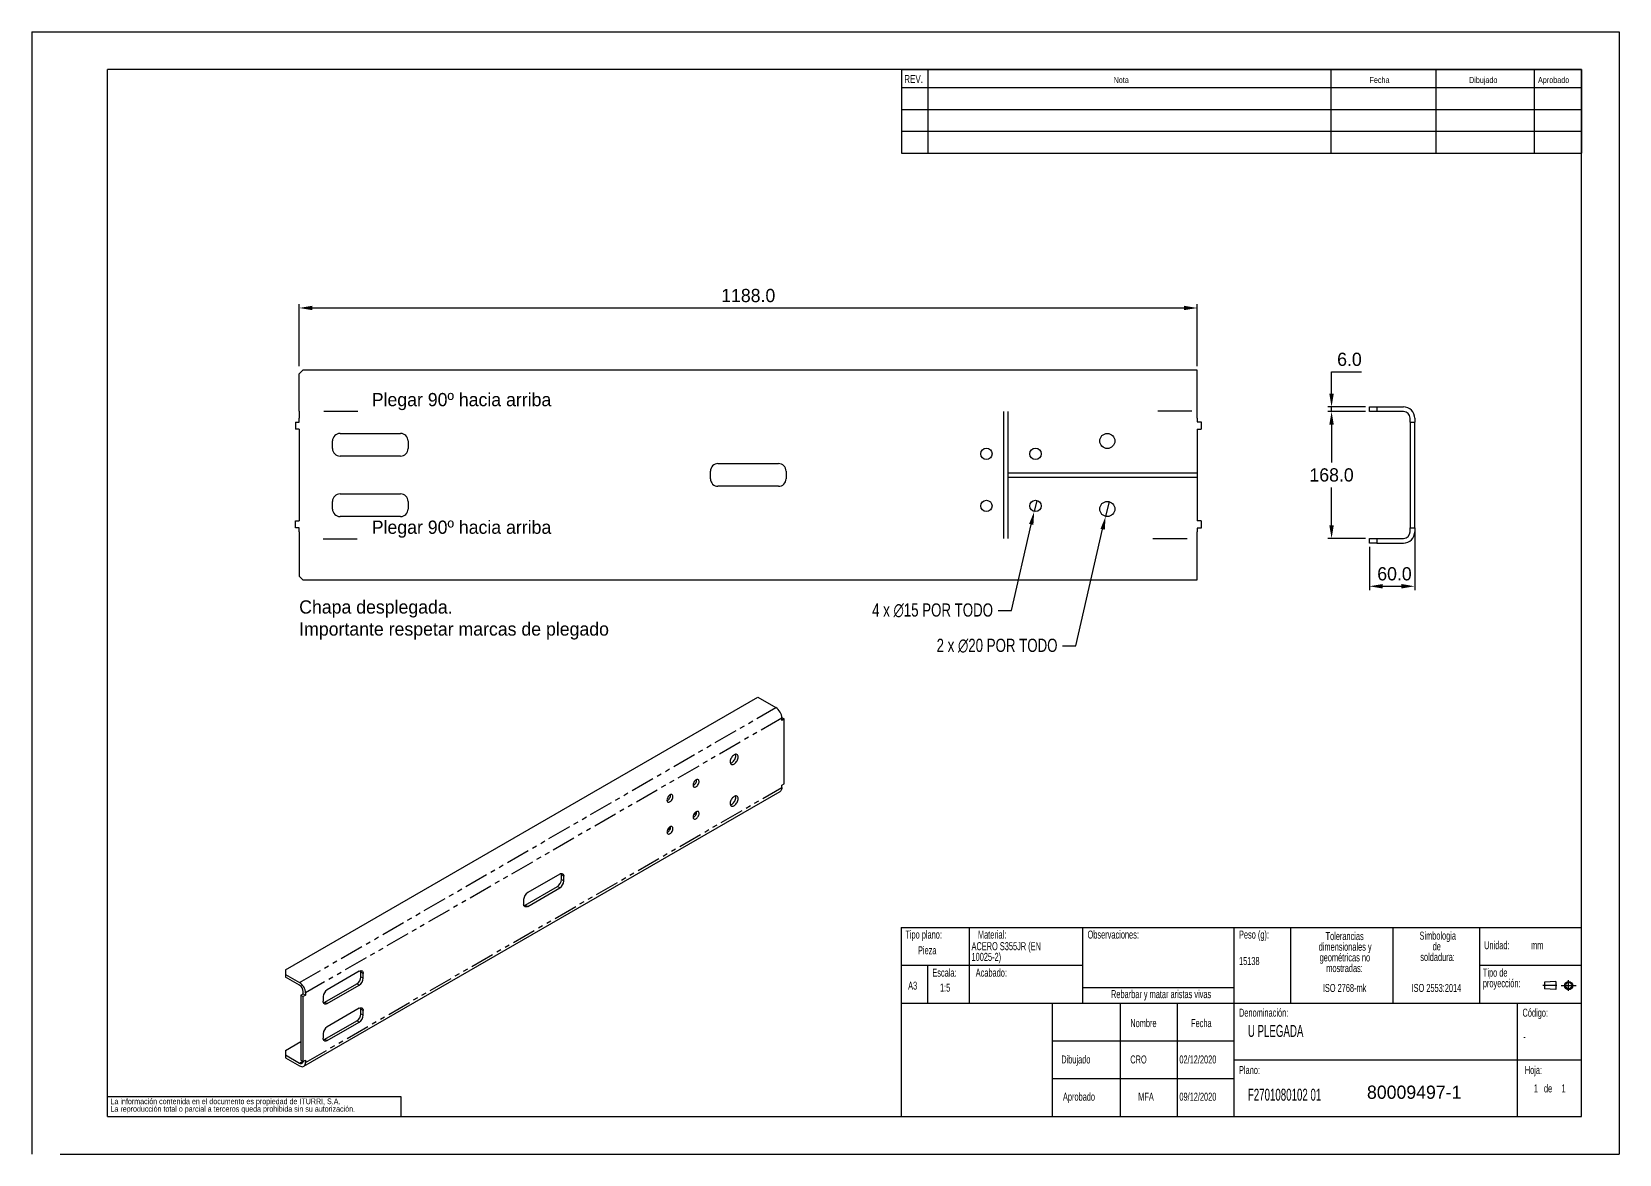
# Model space of a CAD drawing. Extents: x -521 to 4146, y -1144 to 297.
# Drawn here: x -521.4 to -101.4, y 0 to 297 of the extents above; entities that cross this region are included whole.
import ezdxf

# ---------------------------------------------------------------- set-up
doc = ezdxf.new("R2010")
doc.units = 0
doc.header["$PDSIZE"] = -1
for name, pattern in [('SLD-CENTRADA-DOBLE', [12.7, 6.35, -1.27, 1.27, -1.27, 1.27, -1.27]), ('SLD-CENTRADA-TRAZOS-LARGOS', [19.05, 15.24, -1.27, 1.27, -1.27]), ('SLD-CONTINUA', [0])]:
    doc.linetypes.add(name, pattern=pattern)
doc.layers.get('0').update_dxf_attribs({"linetype": 'CONTINUOUS'})
doc.layers.get('Defpoints').update_dxf_attribs({"linetype": 'CONTINUOUS'})
for name, color, linetype in [('FORMATO', 7, 'SLD-CONTINUA'), ('MARCADO', 5, 'CONTINUOUS'), ('SLD-0', 179, 'SLD-CONTINUA')]:
    doc.layers.add(name, color=color, linetype=linetype)
doc.styles.add('SLDTEXTSTYLE0', font='TXT', dxfattribs={"width": 0.605})
doc.styles.add('SLDTEXTSTYLE1', font='TXT', dxfattribs={"width": 0.75})
doc.dimstyles.new('ISO-25', dxfattribs={"dimtxt": 2.5, "dimasz": 2.5, "dimexe": 1.25, "dimexo": 0.625, "dimtad": 1, "dimdsep": 46, "dimtxsty": 'Standard', "dimcen": 2.5, "dimadec": 0, "dimazin": 0, "dimtfac": 1, "dimtmove": 0, "dimatfit": 3, "dimfxl": 1, "dimarcsym": 0})
doc.dimstyles.new('SLDDIMSTYLE5', dxfattribs={"dimtxt": 3.5, "dimasz": 3.5, "dimexe": 0, "dimexo": 0.0625, "dimgap": 0.875, "dimtad": 0, "dimtih": 1, "dimtoh": 1, "dimdec": 6, "dimlfac": 5, "dimrnd": 1e-09, "dimzin": 12, "dimdsep": 46, "dimtxsty": 'SLDTEXTSTYLE1', "dimblk1": 'NONE', "dimsah": 1, "dimcen": 0, "dimadec": 0, "dimazin": 0, "dimtfac": 1, "dimtdec": 1, "dimtmove": 0, "dimatfit": 3, "dimldrblk": 'NONE', "dimfxl": 1, "dimtolj": 1, "dimtzin": 12, "dimarcsym": 0})

# ---------------------------------------------------------------- blocks, each defined once
blk = doc.blocks.new('BLOQUE3')
at = {"color": 7, "linetype": 'SLD-CENTRADA-TRAZOS-LARGOS'}
for p, q in [((397.92, 130.06), (394.8, 130.06)), ((398.88, 130.02), (402.16, 130.02)), ((400.52, 128.85), (400.52, 131.19))]:
    blk.add_line(p, q, dxfattribs=at)
at = {"color": 7, "linetype": 'SLD-CONTINUA'}
for p, q in [((397.68, 130.95), (395.23, 130.77)), ((395.23, 130.77), (395.23, 129.34)), ((397.68, 130.95), (397.68, 129.16)), ((397.68, 129.16), (395.23, 129.34))]:
    blk.add_line(p, q, dxfattribs=at)
for radius in [0.892, 0.713]:
    blk.add_circle((400.52, 130.02), radius, dxfattribs=at)
blk = doc.blocks.new('SW_NOTE_0')
at = {"layer": 'SLD-0', "color": 0, "attachment_point": 2, "style": 'SLDTEXTSTYLE0'}
for s, insert, char_height in [('dimensionales y', (7.54, -0.09), 2.1167), ('Tolerancias', (7.41, 2.73), 2.1167), ('geométricas no', (7.46, -2.92), 2.1167), ('mostradas:', (7.38, -5.74), 2.117)]:
    blk.add_mtext(s, dxfattribs=dict(at, insert=insert, char_height=char_height))
blk = doc.blocks.new('SW_NOTE_0_1')
at = {"layer": 'SLD-0', "color": 0, "attachment_point": 1, "style": 'SLDTEXTSTYLE0'}
for s, insert, char_height in [('Tipo de', (0, 2.73), 2.117), ('proyección:', (0, -0.09), 2.1167)]:
    blk.add_mtext(s, dxfattribs=dict(at, insert=insert, char_height=char_height))
blk = doc.blocks.new('SW_NOTE_0_2')
at = {"layer": 'SLD-0', "color": 0, "char_height": 2.117, "attachment_point": 2, "style": 'SLDTEXTSTYLE0'}
for s, insert in [('Simbologia', (7.11, 2.73)), ('de', (6.84, -0.09)), ('soldadura:', (7.06, -2.92))]:
    blk.add_mtext(s, dxfattribs=dict(at, insert=insert))
blk = doc.blocks.new('SW_NOTE_0_3')
at = {"layer": 'SLD-0', "color": 0, "attachment_point": 1, "style": 'SLDTEXTSTYLE0'}
for s, insert, char_height in [('ACERO S355JR (EN', (0, 2.73), 2.1167), ('10025-2)', (0, -0.09), 2.117)]:
    blk.add_mtext(s, dxfattribs=dict(at, insert=insert, char_height=char_height))
blk = doc.blocks.new('SW_NOTE_0_4')
at = {"layer": 'SLD-0', "color": 0, "char_height": 1.5, "attachment_point": 1, "style": 'SLDTEXTSTYLE1'}
for s, insert in [('La información contenida en el documento es propiedad de ITURRI, S.A.', (0, 1.93)), ('La reproducción total o parcial a terceros queda prohibida sin su autorización.', (0, -0.07))]:
    blk.add_mtext(s, dxfattribs=dict(at, insert=insert))
blk = doc.blocks.new('SW_NOTE_0_5')
at = {"layer": 'SLD-0', "color": 0, "attachment_point": 2, "style": 'SLDTEXTSTYLE0'}
for s, insert, char_height in [('dimensionales y', (7.54, -0.09), 2.1167), ('Tolerancias', (7.41, 2.73), 2.1167), ('geométricas no', (7.46, -2.92), 2.1167), ('mostradas:', (7.38, -5.74), 2.117)]:
    blk.add_mtext(s, dxfattribs=dict(at, insert=insert, char_height=char_height))
blk = doc.blocks.new('SW_NOTE_0_6')
at = {"layer": 'SLD-0', "color": 0, "attachment_point": 1, "style": 'SLDTEXTSTYLE0'}
for s, insert, char_height in [('Tipo de', (0, 2.73), 2.117), ('proyección:', (0, -0.09), 2.1167)]:
    blk.add_mtext(s, dxfattribs=dict(at, insert=insert, char_height=char_height))
blk = doc.blocks.new('SW_NOTE_0_7')
at = {"layer": 'SLD-0', "color": 0, "char_height": 2.117, "attachment_point": 2, "style": 'SLDTEXTSTYLE0'}
for s, insert in [('Simbologia', (7.11, 2.73)), ('de', (6.84, -0.09)), ('soldadura:', (7.06, -2.92))]:
    blk.add_mtext(s, dxfattribs=dict(at, insert=insert))
blk = doc.blocks.new('SW_NOTE_0_8')
at = {"layer": 'SLD-0', "color": 0, "attachment_point": 1, "style": 'SLDTEXTSTYLE0'}
for s, insert, char_height in [('ACERO S355JR (EN', (0, 2.73), 2.1167), ('10025-2)', (0, -0.09), 2.117)]:
    blk.add_mtext(s, dxfattribs=dict(at, insert=insert, char_height=char_height))
blk = doc.blocks.new('SW_NOTE_0_9')
at = {"layer": 'SLD-0', "color": 0, "char_height": 1.5, "attachment_point": 1, "style": 'SLDTEXTSTYLE1'}
for s, insert in [('La información contenida en el documento es propiedad de ITURRI, S.A.', (0, 1.93)), ('La reproducción total o parcial a terceros queda prohibida sin su autorización.', (0, -0.07))]:
    blk.add_mtext(s, dxfattribs=dict(at, insert=insert))
blk = doc.blocks.new('*D83')
at = {"color": 0, "lineweight": -2, "transparency": 16777216}
for p, q in [((-155.56, 164.72), (-155.56, 149.28)), ((-167.56, 160.72), (-167.56, 149.28)), ((-164.06, 150.28), (-159.06, 150.28))]:
    blk.add_line(p, q, dxfattribs=at)
at = {"color": 0, "transparency": 16777216}
for points in [[(-164.06, 150.87), (-164.06, 149.7), (-167.56, 150.28)], [(-159.06, 150.87), (-159.06, 149.7), (-155.56, 150.28)]]:
    blk.add_solid(points, dxfattribs=at)
at = {"layer": 'Defpoints', "color": 0, "transparency": 16777216}
for p in [(-155.56, 165.72), (-167.56, 161.72), (-155.56, 150.28)]:
    blk.add_point(p, dxfattribs=at)
at = {"color": 0, "transparency": 16777216, "insert": (-160.92, 153.56), "char_height": 3.5, "attachment_point": 5}
blk.add_mtext('60.0', dxfattribs=at)
blk = doc.blocks.new('*D84')
at = {"color": 0, "lineweight": -2, "transparency": 16777216}
for p, q in [((-177.56, 201.22), (-177.56, 207.04)), ((-177.56, 207.04), (-169.62, 207.04)), ((-168.56, 197.72), (-178.56, 197.72)), ((-177.56, 196.52), (-177.56, 197.72)), ((-168.56, 196.52), (-178.56, 196.52)), ((-177.56, 193.02), (-177.56, 189.52))]:
    blk.add_line(p, q, dxfattribs=at)
at = {"color": 0, "transparency": 16777216}
for points in [[(-178.15, 201.22), (-176.98, 201.22), (-177.56, 197.72)], [(-178.15, 193.02), (-176.98, 193.02), (-177.56, 196.52)]]:
    blk.add_solid(points, dxfattribs=at)
at = {"layer": 'Defpoints', "color": 0, "transparency": 16777216}
for p in [(-167.56, 197.72), (-177.56, 196.52), (-167.56, 196.52)]:
    blk.add_point(p, dxfattribs=at)
at = {"color": 0, "transparency": 16777216, "insert": (-172.83, 210.31), "char_height": 3.5, "attachment_point": 5}
blk.add_mtext('6.0', dxfattribs=at)
blk = doc.blocks.new('*D87')
at = {"color": 0, "lineweight": -2, "transparency": 16777216}
for p, q in [((-168.56, 196.52), (-178.56, 196.52)), ((-177.56, 193.02), (-177.56, 183)), ((-177.56, 166.42), (-177.56, 176.45)), ((-168.56, 162.92), (-178.56, 162.92))]:
    blk.add_line(p, q, dxfattribs=at)
at = {"color": 0, "transparency": 16777216}
for points in [[(-178.15, 193.02), (-176.98, 193.02), (-177.56, 196.52)], [(-178.15, 166.42), (-176.98, 166.42), (-177.56, 162.92)]]:
    blk.add_solid(points, dxfattribs=at)
at = {"layer": 'Defpoints', "color": 0, "transparency": 16777216}
for p in [(-167.56, 196.52), (-177.56, 162.92), (-167.56, 162.92)]:
    blk.add_point(p, dxfattribs=at)
at = {"color": 0, "transparency": 16777216, "insert": (-177.56, 179.72), "char_height": 3.5, "attachment_point": 5}
blk.add_mtext('168.0', dxfattribs=at)
blk = doc.blocks.new('*D92')
at = {"color": 0, "lineweight": -2, "transparency": 16777216}
for p, q in [((-450.69, 208.48), (-450.69, 224.91)), ((-447.19, 223.91), (-216.59, 223.91)), ((-213.09, 208.48), (-213.09, 224.91))]:
    blk.add_line(p, q, dxfattribs=at)
at = {"color": 0, "transparency": 16777216}
for points in [[(-447.19, 224.5), (-447.19, 223.33), (-450.69, 223.91)], [(-216.59, 224.5), (-216.59, 223.33), (-213.09, 223.91)]]:
    blk.add_solid(points, dxfattribs=at)
at = {"layer": 'Defpoints', "color": 0, "transparency": 16777216}
for p in [(-213.09, 223.91), (-450.69, 207.48), (-213.09, 207.48)]:
    blk.add_point(p, dxfattribs=at)
at = {"color": 0, "transparency": 16777216, "insert": (-331.89, 227.19), "char_height": 3.5, "attachment_point": 5}
blk.add_mtext('1188.0', dxfattribs=at)
blk = doc.blocks.new('*D93')
at = {"layer": 'Defpoints', "color": 0, "transparency": 16777216}
for p in [(-236.44, 172.67), (-237.34, 168.77)]:
    blk.add_point(p, dxfattribs=at)
at = {"layer": 'FORMATO', "color": 0, "lineweight": -2, "transparency": 16777216}
for p, q in [((-236.44, 172.67), (-237.34, 168.77)), ((-245.23, 134.54), (-238.13, 165.36)), ((-248.73, 134.54), (-245.23, 134.54))]:
    blk.add_line(p, q, dxfattribs=at)
at = {"layer": 'FORMATO', "color": 0, "transparency": 16777216}
blk.add_solid([(-238.69, 165.49), (-237.56, 165.23), (-237.34, 168.77)], dxfattribs=at)
at = {"layer": 'FORMATO', "color": 0, "transparency": 16777216, "insert": (-266.06, 134.54), "char_height": 3.5, "attachment_point": 5, "style": 'SLDTEXTSTYLE1'}
blk.add_mtext('\\A1;{\\fCentury Gothic|b0|i0|c0|p34;2 x ∅20 POR TODO}', dxfattribs=at)
blk = doc.blocks.new('_NONE')
blk = doc.blocks.new('*D94')
at = {"layer": 'Defpoints', "color": 0, "transparency": 16777216}
for p in [(-255.55, 172.98), (-256.23, 170.06)]:
    blk.add_point(p, dxfattribs=at)
at = {"layer": 'FORMATO', "color": 0, "lineweight": -2, "transparency": 16777216}
for p, q in [((-255.55, 172.98), (-256.23, 170.06)), ((-262.28, 143.89), (-257.02, 166.65)), ((-265.78, 143.89), (-262.28, 143.89))]:
    blk.add_line(p, q, dxfattribs=at)
at = {"layer": 'FORMATO', "color": 0, "transparency": 16777216}
blk.add_solid([(-257.59, 166.78), (-256.45, 166.52), (-256.23, 170.06)], dxfattribs=at)
at = {"layer": 'FORMATO', "color": 0, "transparency": 16777216, "insert": (-283.12, 143.89), "char_height": 3.5, "attachment_point": 5, "style": 'SLDTEXTSTYLE1'}
blk.add_mtext('\\A1;{\\fCentury Gothic|b0|i0|c0|p34;4 x ∅15 POR TODO}', dxfattribs=at)

msp = doc.modelspace()

# ---------------------------------------------------------------- linework, layer by layer
at = {"color": 7, "linetype": 'SLD-CONTINUA'}
for p, q in [((-521.44896266, 297), (-101.44896266, 297)), ((-521.44896266, 297), (-521.44896266, -0.00134922)), ((-101.44896266, 297), (-101.44896266, 0)), ((-111.44896266, 287), (-501.44896266, 287)), ((-501.44896266, 10), (-501.44896266, 287)), ((-111.44896266, 10), (-111.44896266, 287)), ((-213.09185884, 207.4831256), (-449.69185997, 207.4831256)), ((-167.5617455, 196.5231254), (-167.5617455, 197.72312784)), ((-167.5617455, 197.72312784), (-165.56174517, 197.72312784)), ((-165.56174517, 197.72312784), (-165.56174517, 196.5231254)), ((-165.56174517, 197.72312784), (-158.56174514, 197.72312784)), ((-451.69186837, 193.72312569), (-450.69185997, 193.72312569)), ((-450.69185997, 196.6031256), (-450.69185997, 194.72312567)), ((-450.69185997, 193.72312569), (-450.69185997, 194.72312567)), ((-213.09185884, 194.72312567), (-213.09185884, 196.6031256)), ((-213.09185884, 194.72312567), (-213.09185884, 193.82312569)), ((-213.09185884, 193.82312569), (-212.09185883, 193.82312569)), ((-212.09185883, 193.82312569), (-212.09185883, 191.82312569)), ((-165.56174517, 196.5231254), (-167.5617455, 196.5231254)), ((-158.56174514, 196.5231254), (-165.56174517, 196.5231254)), ((-156.76174522, 193.72312569), (-156.76174522, 194.72312772)), ((-156.76174522, 193.72312569), (-156.76174522, 165.72312632)), ((-156.76174522, 193.72312569), (-155.56174521, 193.72312569)), ((-155.56174521, 194.72312772), (-155.56174521, 193.72312569)), ((-155.56174521, 165.72312632), (-155.56174521, 193.72312569)), ((-450.69185997, 191.82312569), (-451.69185999, 191.82312569)), ((-439.89185597, 190.72312557), (-423.89184739, 190.72312557)), ((-213.09185884, 191.82312569), (-212.09185883, 191.82312569)), ((-441.89185406, 186.72312566), (-441.89185406, 188.72312524)), ((-421.89184929, 188.72312524), (-421.89184929, 186.72312566)), ((-423.89184739, 184.72312608), (-439.89185597, 184.72312608)), ((-341.89185406, 178.72312584), (-341.89185406, 180.72312542)), ((-339.89185597, 182.723125), (-323.89185931, 182.723125)), ((-321.89186121, 180.72312542), (-321.89186121, 178.72312584)), ((-323.89185931, 176.72312626), (-339.89185597, 176.72312626)), ((-441.89185406, 170.72312453), (-441.89185406, 172.7231256)), ((-439.89185597, 174.72312518), (-423.89184739, 174.72312518)), ((-421.89184929, 172.7231256), (-421.89184929, 170.72312453)), ((-423.89184739, 168.72312643), (-439.89185597, 168.72312643)), ((-450.69185997, 165.72312632), (-451.69186837, 165.72312632)), ((-451.69185999, 167.62312632), (-450.69185997, 167.62312632)), ((-450.69185997, 164.72312429), (-450.69185997, 165.72312632)), ((-450.69185997, 164.72312429), (-450.69185997, 162.84312417)), ((-212.09185883, 167.62312632), (-213.09185884, 167.62312632)), ((-213.09185884, 165.62312632), (-213.09185884, 164.72312429)), ((-212.09185883, 165.62312632), (-213.09185884, 165.62312632)), ((-213.09185884, 162.84312417), (-213.09185884, 164.72312429)), ((-212.09185883, 167.62312632), (-212.09185883, 165.62312632)), ((-156.76174522, 165.72312632), (-155.56174521, 165.72312632)), ((-156.76174522, 164.72312634), (-156.76174522, 165.72312632)), ((-155.56174521, 165.72312632), (-155.56174521, 164.72312634)), ((-167.5617455, 161.7231264), (-167.5617455, 162.92312642)), ((-167.5617455, 162.92312642), (-165.56174517, 162.92312642)), ((-165.56174517, 161.7231264), (-167.5617455, 161.7231264)), ((-165.56174517, 162.92312642), (-165.56174517, 161.7231264)), ((-165.56174517, 162.92312642), (-158.56174514, 162.92312642)), ((-165.56174517, 161.7231264), (-158.56174514, 161.7231264)), ((-449.69185997, 151.96312417), (-213.09185884, 151.96312417)), ((-454.30868499, 48.8018925), (-329.36291514, 120.93155011)), ((-329.36291514, 120.93155011), (-324.58994418, 118.17617263)), ((-323.00226877, 115.54094348), (-322.99895395, 115.54285708)), ((-322.99895395, 115.54285708), (-322.36255785, 115.17547343)), ((-322.99895395, 114.80808977), (-322.99895395, 115.42049662)), ((-322.36255785, 115.17547343), (-322.99895395, 114.80808977)), ((-322.36255785, 98.02811676), (-322.36255785, 115.17547343)), ((-322.99895395, 97.66073311), (-322.36255785, 98.02811676)), ((-322.99895395, 97.04832751), (-322.99895395, 97.66073311)), ((-449.47146466, 23.27621363), (-323.46503565, 96.01817674)), ((-346.37064599, 89.80148002), (-345.56704678, 90.26538797)), ((-353.26493685, 85.82149062), (-352.46133765, 86.28539857)), ((-381.75952772, 74.14987092), (-390.24480732, 69.25142327)), ((-381.33526467, 72.67993815), (-381.33526467, 73.90474911)), ((-380.69886856, 72.3125545), (-380.69886856, 73.53736546)), ((-391.30546648, 67.41430681), (-391.30546648, 66.18949585)), ((-390.88120343, 65.94437404), (-382.39592383, 70.84282169)), ((-390.24480732, 65.57699039), (-381.75952772, 70.47543803)), ((-291.44896266, 60), (-111.44896266, 60)), ((-291.44896266, 60), (-291.44896266, 10)), ((-454.30868499, 48.8018925), (-454.3086838, 47.57728082)), ((-454.3086838, 47.57728082), (-454.3086838, 46.8423926)), ((-454.3086838, 47.57728082), (-450.59637319, 45.43420952)), ((-450.59637319, 44.6993213), (-454.3086838, 46.8423926)), ((-434.79252999, 48.43381514), (-443.27781591, 43.53536384)), ((-434.36826693, 46.96388237), (-434.36826693, 48.18869424)), ((-433.73187083, 46.59649872), (-433.73187083, 47.82131059)), ((-450.27817963, 42.0661241), (-449.64177907, 42.43351032)), ((-450.27817963, 42.0661241), (-449.64178352, 41.69874044)), ((-450.27817963, 42.0661241), (-450.27817963, 24.91876743)), ((-449.00538296, 42.06612666), (-449.64178352, 41.69874044)), ((-449.64177907, 42.43351032), (-449.64177907, 43.04591717)), ((-449.64177907, 42.43351032), (-449.00538296, 42.06612666)), ((-449.00538296, 42.67853351), (-449.00538296, 42.06612666)), ((-443.91421202, 40.22831461), (-435.42892609, 45.12676591)), ((-443.27781591, 39.86093095), (-434.79252999, 44.75938225)), ((-449.64178352, 24.55138378), (-449.64178352, 41.69874044)), ((-444.33847507, 41.69824829), (-444.33847507, 40.47343642)), ((-434.79252999, 38.63532562), (-443.27781591, 33.73687432)), ((-434.36826693, 37.16539285), (-434.36826693, 38.39020381)), ((-433.73187083, 36.79800919), (-433.73187083, 38.02282015)), ((-443.91421202, 30.42982463), (-435.42892609, 35.32827593)), ((-443.27781591, 30.06244097), (-434.79252999, 34.96089227)), ((-454.30868499, 27.49017644), (-450.27817765, 29.8169388)), ((-444.33847507, 31.89975786), (-444.33847507, 30.67494689)), ((-454.30868499, 27.49017644), (-454.3086838, 26.26556476)), ((-454.3086838, 26.26556476), (-454.3086838, 25.53067802)), ((-454.3086838, 26.26556476), (-450.59637319, 24.12249346)), ((-454.3086838, 25.53067802), (-450.59637319, 23.38760672)), ((-450.27817963, 24.91876743), (-449.64178352, 24.55138378)), ((-449.64178352, 24.55138378), (-449.00538296, 24.91877)), ((-449.00538296, 24.91877), (-449.00538296, 24.3063644)), ((-501.44896266, 10), (-111.44896266, 10)), ((-513.91834429, 0), (-101.44896266, 0))]:
    msp.add_line(p, q, dxfattribs=at)
for p, q in [((-450.69185997, 206.4831256), (-449.69185997, 207.4831256)), ((-450.69185997, 196.6031256), (-450.69185997, 206.4831256)), ((-213.09185884, 196.6031256), (-213.09185884, 207.4831256)), ((-451.69186837, 193.72312569), (-451.69186837, 191.82312569)), ((-450.69185997, 191.82312569), (-450.69185997, 167.62312632)), ((-213.09185884, 191.82312569), (-213.09185884, 167.62312632)), ((-451.69186837, 165.72312632), (-451.69186837, 167.62312632)), ((-450.69185997, 162.84312417), (-450.69185997, 152.96312417)), ((-213.09185884, 151.96312417), (-213.09185884, 162.84312417)), ((-450.69185997, 152.96312417), (-449.69185997, 151.96312417))]:
    msp.add_line(p, q)
at = {"color": 8, "linetype": 'SLD-CENTRADA-DOBLE'}
for p, q in [((-450.59637319, 45.43420952), (-324.58994418, 118.17617263)), ((-322.99895395, 115.42049662), (-449.00538296, 42.67853351)), ((-449.00538296, 24.3063644), (-322.99895395, 97.04832751)), ((-380.69886856, 73.53736546), (-381.33526467, 73.90474911)), ((-381.33526467, 72.67993815), (-380.69886856, 72.3125545)), ((-381.75952772, 70.47543803), (-382.39592383, 70.84282169)), ((-390.88120343, 65.94437404), (-390.24480732, 65.57699039)), ((-433.73187083, 47.82131059), (-434.36826693, 48.18869424)), ((-434.36826693, 46.96388237), (-433.73187083, 46.59649872)), ((-434.79252999, 44.75938225), (-435.42892609, 45.12676591)), ((-443.91421202, 40.22831461), (-443.27781591, 39.86093095)), ((-433.73187083, 38.02282015), (-434.36826693, 38.39020381)), ((-434.79252999, 34.96089227), (-435.42892609, 35.32827593)), ((-434.36826693, 37.16539285), (-433.73187083, 36.79800919)), ((-443.91421202, 30.42982463), (-443.27781591, 30.06244097)), ((-450.59637319, 24.12249346), (-449.74760309, 24.612478))]:
    msp.add_line(p, q, dxfattribs=at)
at = {"color": 7, "linetype": 'SLD-CONTINUA', "flags": 128}
for points in [[(-335.62080999, 105.68443048), (-335.82154068, 105.546418), (-336.01501684, 105.3691248), (-336.19424632, 105.15895819), (-336.35274902, 104.92351733), (-336.48479879, 104.67130942), (-336.5856209, 104.41145138), (-336.65157229, 104.15333395), (-336.68026955, 103.90628506), (-336.67067429, 103.67923762), (-336.62313423, 103.48039371), (-336.53936895, 103.31694078), (-336.42240354, 103.19478882), (-336.27646586, 103.11835043), (-336.10683323, 103.09038841), (-335.91963326, 103.11191537), (-335.7216321, 103.1821517), (-335.51998788, 103.29855843), (-335.32198752, 103.45692891), (-335.13478755, 103.65153844), (-334.96515333, 103.87535504), (-334.81921645, 104.12028903), (-334.70225104, 104.37748637), (-334.61848497, 104.6376531), (-334.57094569, 104.89138514), (-334.56135123, 105.12951057), (-334.59004849, 105.34342631), (-334.65599988, 105.52539788), (-334.75682199, 105.6688492), (-334.88887096, 105.76859614), (-335.04737367, 105.82103368), (-335.22660235, 105.8242668), (-335.42007851, 105.77817717), (-335.62080999, 105.68443048)], [(-336.61811958, 103.46692969), (-336.55602936, 103.47929902), (-336.35802821, 103.54953535), (-336.15638399, 103.66594208), (-335.95838363, 103.82431256), (-335.77118366, 104.01892209), (-335.60154944, 104.24273869), (-335.45561256, 104.48767268), (-335.33864715, 104.74487003), (-335.25488108, 105.00503675), (-335.2073418, 105.2587688), (-335.19774734, 105.49689423), (-335.2264446, 105.71080996), (-335.25989761, 105.81969374)], [(-345.6970815, 99.07139659), (-345.86808918, 98.95119805), (-346.03110107, 98.79366886), (-346.17849439, 98.6061717), (-346.30337814, 98.39747377), (-346.39991075, 98.17733704), (-346.46358147, 97.95605105), (-346.49140945, 97.7439639), (-346.48209711, 97.55099405), (-346.43607749, 97.38616305), (-346.35550483, 97.25717581), (-346.2441439, 97.17007016), (-346.10720247, 97.12891383), (-345.95108475, 97.13563202), (-345.78308952, 97.18991239), (-345.61107348, 97.28921514), (-345.44307825, 97.42889793), (-345.28696053, 97.60242943), (-345.15002067, 97.80169405), (-345.03865974, 98.0173743), (-344.95808551, 98.23938966), (-344.91206589, 98.45735378), (-344.90275354, 98.66107544), (-344.93058153, 98.84103308), (-344.99425224, 98.98880642), (-345.09078486, 99.09748897), (-345.2156686, 99.1619992), (-345.36306193, 99.17931964), (-345.52607382, 99.14863931), (-345.6970815, 99.07139659)], [(-346.47910867, 97.53301671), (-346.41948563, 97.55729604), (-346.24746959, 97.65659879), (-346.07947436, 97.79628158), (-345.92335663, 97.96981308), (-345.78641678, 98.16907771), (-345.67505585, 98.38475796), (-345.59448161, 98.60677332), (-345.548462, 98.82473743), (-345.53914965, 99.02845909), (-345.55145074, 99.13994259)], [(-322.99895395, 97.04832751), (-323.01854167, 96.77223127), (-323.07682256, 96.52554889), (-323.17236153, 96.31435468), (-323.30280607, 96.14384866), (-323.46494421, 96.01822953), (-323.46503565, 96.01817674)], [(-352.59137236, 95.09140719), (-352.76238004, 94.97120865), (-352.92539351, 94.81367855), (-353.07278526, 94.6261823), (-353.19766742, 94.41748529), (-353.29420162, 94.19734764), (-353.35787075, 93.97606256), (-353.38570032, 93.7639745), (-353.37638797, 93.57100465), (-353.33036994, 93.40617274), (-353.2497957, 93.27718641), (-353.13843319, 93.19008167), (-353.00149175, 93.14892534), (-352.84537561, 93.15564262), (-352.67738038, 93.20992299), (-352.50536434, 93.30922574), (-352.33736911, 93.44890853), (-352.18125297, 93.62243912), (-352.04431154, 93.82170465), (-351.93294903, 94.03738582), (-351.85237479, 94.25940118), (-351.80635675, 94.47736438), (-351.79704441, 94.68108604), (-351.82487397, 94.86104277), (-351.88854311, 95.00881702), (-351.9850773, 95.11749866), (-352.10995947, 95.1820098), (-352.25735437, 95.19932933), (-352.42036469, 95.16864991), (-352.59137236, 95.09140719)], [(-353.37339953, 93.55302731), (-353.31377649, 93.57730665), (-353.14176045, 93.67660939), (-352.97376522, 93.81629218), (-352.81764908, 93.98982277), (-352.68070765, 94.18908831), (-352.56934514, 94.40476947), (-352.4887709, 94.62678483), (-352.44275286, 94.84474804), (-352.43344051, 95.0484697), (-352.44574002, 95.1599541)], [(-335.62080999, 94.66112999), (-335.82154068, 94.5231166), (-336.01501684, 94.3458234), (-336.19424632, 94.13565771), (-336.35274902, 93.90021684), (-336.48479879, 93.64800894), (-336.5856209, 93.38815043), (-336.65157229, 93.13003255), (-336.68026955, 92.88298458), (-336.67067429, 92.65593623), (-336.62313423, 92.45709277), (-336.53936895, 92.2936403), (-336.42240354, 92.17148788), (-336.27646586, 92.09504994), (-336.10683323, 92.06708793), (-335.91963326, 92.08861397), (-335.7216321, 92.1588503), (-335.51998788, 92.27525703), (-335.32198752, 92.43362751), (-335.13478755, 92.62823795), (-334.96515333, 92.85205455), (-334.81921645, 93.09698809), (-334.70225104, 93.35418589), (-334.61848497, 93.61435216), (-334.57094569, 93.86808374), (-334.56135123, 94.10621009), (-334.59004849, 94.32012491), (-334.65599988, 94.50209694), (-334.75682199, 94.64554871), (-334.88887096, 94.74529566), (-335.04737367, 94.79773319), (-335.22660235, 94.8009654), (-335.42007851, 94.75487577), (-335.62080999, 94.66112999)], [(-336.61811958, 92.44362829), (-336.55602936, 92.45599763), (-336.35802821, 92.52623395), (-336.15638399, 92.64264069), (-335.95838363, 92.80101117), (-335.77118366, 92.99562161), (-335.60154944, 93.21943821), (-335.45561256, 93.46437174), (-335.33864715, 93.72156954), (-335.25488108, 93.98173581), (-335.2073418, 94.2354674), (-335.19774734, 94.47359374), (-335.2264446, 94.68750856), (-335.25989761, 94.79639234)], [(-345.6970815, 90.62019848), (-345.86808918, 90.50000177), (-346.03110107, 90.34247075), (-346.17849439, 90.15497451), (-346.30337814, 89.94627749), (-346.39991075, 89.72613984), (-346.46358147, 89.50485294), (-346.49140945, 89.29276671), (-346.48209711, 89.09979595), (-346.43607749, 88.93496495), (-346.35550483, 88.80597908), (-346.2441439, 88.71887205), (-346.10720247, 88.67771618), (-345.95108475, 88.68443483), (-345.78308952, 88.7387152), (-345.61107348, 88.83801795), (-345.44307825, 88.97770074), (-345.28696053, 89.15123178), (-345.15002067, 89.35049595), (-345.03865974, 89.56617757), (-344.95808551, 89.78819156), (-344.91206589, 90.00615568), (-344.90275354, 90.20987825), (-344.93058153, 90.38983497), (-344.99425224, 90.53760923), (-345.09078486, 90.64629269), (-345.2156686, 90.71080201), (-345.36306193, 90.72812154), (-345.52607382, 90.69744303), (-345.6970815, 90.62019848)], [(-346.47910867, 89.08181907), (-346.41948563, 89.10609885), (-346.24746959, 89.2054016), (-346.07947436, 89.34508439), (-345.92335663, 89.51861543), (-345.78641678, 89.7178796), (-345.67505585, 89.93356122), (-345.59448161, 90.15557521), (-345.548462, 90.37353933), (-345.53914965, 90.5772619), (-345.55145074, 90.68874448)], [(-352.59137236, 86.64020908), (-352.76238004, 86.52001237), (-352.92539351, 86.36248044), (-353.07278526, 86.17498511), (-353.19766742, 85.96628901), (-353.29420162, 85.74615045), (-353.35787075, 85.52486446), (-353.38570032, 85.31277731), (-353.37638797, 85.11980655), (-353.33036994, 84.95497464), (-353.2497957, 84.82598968), (-353.13843319, 84.73888357), (-353.00149175, 84.6977277), (-352.84537561, 84.70444543), (-352.67738038, 84.7587258), (-352.50536434, 84.85802855), (-352.33736911, 84.99771134), (-352.18125297, 85.17124147), (-352.04431154, 85.37050655), (-351.93294903, 85.58618908), (-351.85237479, 85.80820307), (-351.80635675, 86.02616628), (-351.79704441, 86.22988885), (-351.82487397, 86.40984466), (-351.88854311, 86.55761983), (-351.9850773, 86.66630238), (-352.10995947, 86.73081261), (-352.25735437, 86.74813123), (-352.42036469, 86.71745363), (-352.59137236, 86.64020908)], [(-353.37339953, 85.10182967), (-353.31377649, 85.12610945), (-353.14176045, 85.2254122), (-352.97376522, 85.36509499), (-352.81764908, 85.53862512), (-352.68070765, 85.7378902), (-352.56934514, 85.95357273), (-352.4887709, 86.17558673), (-352.44275286, 86.39354993), (-352.43344051, 86.5972725), (-352.44574002, 86.708756)], [(-381.75952772, 74.14987092), (-381.55260144, 74.24579302), (-381.35362828, 74.29095863), (-381.17025788, 74.28363185), (-381.00952666, 74.22409899), (-380.87762388, 74.1146411), (-380.77960717, 73.959471), (-380.71924445, 73.76455171), (-380.69886856, 73.53736546)], [(-381.33526467, 73.90474911), (-381.35564056, 74.13193536), (-381.3986177, 74.2851319)], [(-390.24480732, 65.57699039), (-390.4517336, 65.48106828), (-390.65070676, 65.43590268), (-390.83407716, 65.44322946), (-390.99480838, 65.50276232), (-391.12671748, 65.61221656), (-391.22473419, 65.76738665), (-391.28509059, 65.9623096), (-391.30546648, 66.18949585)], [(-391.24211532, 65.80911152), (-391.08812971, 65.84845194), (-390.88120343, 65.94437404)], [(-434.79252999, 48.43381514), (-434.58561003, 48.52973268), (-434.38664319, 48.57489646), (-434.20326647, 48.56757151), (-434.04253525, 48.50803956), (-433.91063247, 48.39858258), (-433.81261576, 48.24341157), (-433.75225304, 48.04849319), (-433.73187083, 47.82131059)], [(-434.36826693, 48.18869424), (-434.38864915, 48.41587684), (-434.43162629, 48.56907338)], [(-443.27781591, 39.86093095), (-443.48473586, 39.7650125), (-443.68371535, 39.71984325), (-443.86709207, 39.72716638), (-444.0278233, 39.78669924), (-444.15972607, 39.89615713), (-444.25774278, 40.05132722), (-444.31809286, 40.24625382), (-444.33847507, 40.47343642)], [(-444.27512391, 40.09305209), (-444.12113197, 40.13239615), (-443.91421202, 40.22831461)], [(-434.79252999, 38.63532562), (-434.58561003, 38.73124407), (-434.38664319, 38.77640602), (-434.20326647, 38.7690829), (-434.04253525, 38.70954958), (-433.91063247, 38.60009214), (-433.81261576, 38.44492205), (-433.75225304, 38.25000275), (-433.73187083, 38.02282015)], [(-434.36826693, 38.39020381), (-434.38864915, 38.6173864), (-434.43162629, 38.77058295)], [(-443.27781591, 30.06244097), (-443.48473586, 29.96652298), (-443.68371535, 29.92135327), (-443.86709207, 29.92867685), (-444.0278233, 29.98820971), (-444.15972607, 30.09766761), (-444.25774278, 30.2528377), (-444.31809286, 30.4477643), (-444.33847507, 30.67494689)], [(-444.27512391, 30.29456256), (-444.12113197, 30.33390663), (-443.91421202, 30.42982463)], [(-450.59637319, 24.12249346), (-450.41014113, 24.03616496), (-450.23106585, 23.9955159), (-450.06602913, 24.00210846), (-449.92137322, 24.05568925), (-449.80265719, 24.15419922), (-449.71444322, 24.2938527), (-449.66012133, 24.46928297), (-449.64767837, 24.55479205)], [(-450.59637319, 23.38760672), (-450.34748752, 23.26654727), (-450.10473021, 23.19370707), (-449.87407875, 23.17087966), (-449.66121262, 23.19862719), (-449.47137322, 23.27626642), (-449.30923508, 23.40188555), (-449.17879054, 23.57239157), (-449.08325157, 23.78358578), (-449.02497068, 24.03026816), (-449.00538296, 24.3063644)]]:
    msp.add_lwpolyline(points, dxfattribs=at)
at = {"color": 7, "linetype": 'SLD-CONTINUA'}
for centre, radius in [((-236.89185883, 188.7231256), 2), ((-268.89185883, 185.3231256), 1.5), ((-255.89185883, 185.3231256), 1.5), ((-268.89185883, 171.5231256), 1.5), ((-255.89185883, 171.5231256), 1.5), ((-236.89185883, 170.7231256), 2)]:
    msp.add_circle(centre, radius, dxfattribs=at)
for centre, radius, start, end in [((-158.56174522, 194.7231264), 3, 0, 90), ((-158.56174522, 194.7231264), 1.8, 0, 90), ((-439.89185883, 188.7231256), 2, 90, 180), ((-423.89185883, 188.7231256), 2, 0, 90), ((-439.89185883, 186.7231256), 2, 180, 270), ((-423.89185883, 186.7231256), 2, 270, 0), ((-339.89185883, 180.7231256), 2, 90, 180), ((-323.89185883, 180.7231256), 2, 0, 90), ((-339.89185883, 178.7231256), 2, 180, 270), ((-323.89185883, 178.7231256), 2, 270, 0), ((-439.89185883, 172.7231256), 2, 90, 180), ((-423.89185883, 172.7231256), 2, 0, 90), ((-439.89185883, 170.7231256), 2, 180, 270), ((-423.89185883, 170.7231256), 2, 270, 0), ((-158.56174522, 164.7231264), 1.8, 270, 0), ((-158.56174522, 164.7231264), 3, 270, 0), ((-326.42854422, 115.27753914), 3.43256846, 2.3869094589, 57.6130886328), ((-383.63808283, 72.78472618), 2.30520109, 302.6054290086, 357.3945954935), ((-383.00168673, 72.41734252), 2.30520109, 302.6054290086, 357.3945954935), ((-389.00266631, 67.30952917), 2.30518263, 122.6051913431, 177.394833159), ((-436.67112651, 47.0686943), 2.30524354, 302.6059758551, 357.3940486469), ((-436.0347304, 46.70131065), 2.30524354, 302.6059758551, 357.3940486469), ((-452.43497322, 42.53557603), 3.43256846, 2.3869094589, 57.6130886328), ((-451.71431743, 42.95160547), 2.07468309, 2.605470093, 57.3945711321), ((-442.03568671, 41.59347651), 2.30517057, 122.6050346515, 177.3949652029), ((-442.03568403, 31.79498549), 2.30517327, 122.6050707856, 177.3949537164), ((-436.67112746, 37.27020485), 2.30524449, 302.6059887298, 357.3940480961), ((-436.03473135, 36.90282119), 2.30524449, 302.6059887298, 357.3940480961)]:
    msp.add_arc(centre, radius, start, end, dxfattribs=at)
at = {"layer": 'FORMATO'}
for p, q in [((-291.35749547, 287), (-111.44896266, 287)), ((-291.35749547, 287), (-291.35749547, 264.86558535)), ((-284.41539666, 287), (-284.41539666, 264.86558535)), ((-177.7919113, 287), (-177.7919113, 264.86558535)), ((-149.98672472, 287), (-149.98672472, 264.86558535)), ((-123.93621976, 287), (-123.93621976, 264.86558535)), ((-111.44896266, 287), (-111.44896266, 264.86558535)), ((-291.35749547, 282.26558535), (-111.44896266, 282.26558535)), ((-291.35749547, 276.46558535), (-111.44896266, 276.46558535)), ((-291.35749547, 270.66558535), (-111.44896266, 270.66558535)), ((-291.35749547, 264.86558535), (-111.44896266, 264.86558535))]:
    msp.add_line(p, q, dxfattribs=at)
at = {"layer": 'MARCADO'}
for p, q in [((-444.19207778, 196.6031256), (-435.19207778, 196.6031256)), ((-214.51721241, 196.6031256), (-223.51721241, 196.6031256)), ((-444.34721727, 162.84312417), (-435.34721727, 162.84312417)), ((-215.8058344, 162.84312417), (-224.8058344, 162.84312417))]:
    msp.add_line(p, q, dxfattribs=at)
at = {"layer": 'MARCADO', "linetype": 'SLD-CONTINUA'}
for p, q in [((-264.29185773, 162.92312561), (-264.29185773, 196.5231246)), ((-263.09186126, 162.92312561), (-263.09186126, 196.5231246)), ((-263.09186126, 180.32312604), (-213.09185884, 180.32312604)), ((-263.09186126, 179.1231251), (-213.09185884, 179.1231251))]:
    msp.add_line(p, q, dxfattribs=at)
at = {"layer": 'SLD-0'}
for p, q in [((-273.44896266, 60), (-273.44896266, 40)), ((-243.44896266, 60), (-243.44896266, 40)), ((-203.44896266, 60), (-203.44896266, 40)), ((-188.44896266, 60), (-188.44896266, 40)), ((-161.36725221, 60), (-161.36725221, 40)), ((-138.44896266, 60), (-138.44896266, 40)), ((-291.44896266, 50), (-273.44896266, 50)), ((-284.44896266, 50), (-284.44896266, 40)), ((-273.44896266, 50), (-243.44896266, 50)), ((-138.44896266, 50), (-111.44896266, 50)), ((-243.44896266, 44.15792826), (-203.44896266, 44.15792826)), ((-291.44896266, 40), (-111.44896266, 40)), ((-251.44896266, 40), (-251.44896266, 10)), ((-233.44896266, 40), (-233.44896266, 10)), ((-218.44896266, 40), (-218.44896266, 10)), ((-203.44896266, 40), (-203.44896266, 10)), ((-128.44896266, 40), (-128.44896266, 10)), ((-251.44896266, 30), (-203.44896266, 30)), ((-203.44896266, 25), (-128.44896266, 25)), ((-128.44896266, 25), (-111.44896266, 25)), ((-251.44896266, 20), (-203.44896266, 20)), ((-501.44674453, 15.24515472), (-423.82028941, 15.24515472)), ((-423.82028941, 15.24515472), (-423.82028941, 10))]:
    msp.add_line(p, q, dxfattribs=at)

# ---------------------------------------------------------------- block references
at = {"color": 7, "linetype": 'Continuous', "xscale": 1.2, "yscale": 1.2, "zscale": 1.2}
msp.add_blockref('BLOQUE3', (-595.45971822, -111.40755219), dxfattribs=at)
msp.add_blockref('BLOQUE3', (-595.45971822, -111.40755219), dxfattribs=at)
at = {"layer": 'SLD-0'}
for name, p in [('SW_NOTE_0', (-181.50354127, 56.0559764)), ('SW_NOTE_0_5', (-181.50354127, 56.0559764)), ('SW_NOTE_0_2', (-156.57584111, 56.16554269)), ('SW_NOTE_0_7', (-156.57584111, 56.16554269)), ('SW_NOTE_0_3', (-272.81413413, 53.37723202)), ('SW_NOTE_0_8', (-272.81413413, 53.37723202)), ('SW_NOTE_0_1', (-137.53496721, 46.39094542)), ('SW_NOTE_0_6', (-137.53496721, 46.39094542)), ('SW_NOTE_0_4', (-500.61112875, 12.81920449)), ('SW_NOTE_0_9', (-500.61112875, 12.81920449))]:
    msp.add_blockref(name, p, dxfattribs=at)

# ---------------------------------------------------------------- texts
at = {"char_height": 3.5, "attachment_point": 1}
for s, insert in [('{\\fCentury Gothic|b0|i0|c0|p34;Plegar 90º hacia arriba}', (-431.49872649, 201.42048291)), ('{\\fCentury Gothic|b0|i0|c0|p34;Plegar 90º hacia arriba}', (-431.49872649, 167.66048148)), ('{\\fCentury Gothic|b0|i0|c0|p34;Chapa desplegada.\\PImportante respetar marcas de plegado}', (-450.69185997, 146.55598719))]:
    msp.add_mtext_dynamic_manual_height_columns(s, width=152.5376512564, gutter_width=17.5, heights=[0], dxfattribs=dict(at, insert=insert))
at = {"insert": (-168.19358168, 18.16370758), "char_height": 3.5, "width": 30.0125, "attachment_point": 1}
msp.add_mtext('80009497-1', dxfattribs=at)
at = {"layer": 'FORMATO', "attachment_point": 1, "style": 'SLDTEXTSTYLE1'}
for s, insert, char_height in [('REV.', (-290.6132663, 285.55214024), 2.116666667), ('Nota', (-235.22457904, 285.02581871), 1.5875), ('Fecha', (-167.52255633, 285.02581871), 1.5875), ('Dibujado', (-141.18811546, 285.02581871), 1.5875), ('Aprobado', (-122.93889168, 285.02581871), 1.5875)]:
    msp.add_mtext(s, dxfattribs=dict(at, insert=insert, char_height=char_height))
at = {"layer": 'SLD-0', "style": 'SLDTEXTSTYLE0'}
for s, insert, char_height, attachment_point in [('Tipo plano:', (-290.31967184, 59.18086464), 2.1166666667, 1), ('Tipo plano:', (-290.31967184, 59.18086464), 2.1166666667, 1), ('Material:', (-271.11929357, 59.18086464), 2.116666667, 1), ('Material:', (-271.11929357, 59.18086464), 2.116666667, 1), ('Observaciones:', (-242.11034755, 59.18086464), 2.1166666667, 1), ('Observaciones:', (-242.11034755, 59.18086464), 2.1166666667, 1), ('Peso (g):', (-202.04590323, 59.18086464), 2.116666667, 1), ('Peso (g):', (-202.04590323, 59.18086464), 2.116666667, 1), ('Pieza', (-286.97636792, 55.01919565), 2.116666667, 1), ('Pieza', (-286.97636792, 55.01919565), 2.116666667, 1), ('Unidad:', (-137.20281347, 56.37062815), 2.116666667, 1), ('Unidad:', (-137.20281347, 56.37062815), 2.116666667, 1), ('mm', (-124.78678482, 56.37062815), 2.116666667, 1), ('mm', (-124.78678482, 56.37062815), 2.116666667, 1), ('15138', (-202.04590323, 52.1813088), 2.116666667, 1), ('15138', (-202.04590323, 52.1813088), 2.116666667, 1), ('Escala:', (-283.18585769, 49.10146847), 2.116666667, 1), ('Escala:', (-283.18585769, 49.10146847), 2.116666667, 1), ('Acabado:', (-271.71068573, 49.10146847), 2.116666667, 1), ('Acabado:', (-271.71068573, 49.10146847), 2.116666667, 1), ('A3', (-289.58961374, 45.67436774), 2.116666667, 1), ('A3', (-289.58961374, 45.67436774), 2.116666667, 1), ('1:5', (-281.15873046, 45.13474483), 2.116666667, 1), ('1:5', (-281.15873046, 45.13474483), 2.116666667, 1), ('Rebarbar y matar aristas vivas', (-222.66347255, 43.4237297), 2.1166666667, 2), ('Rebarbar y matar aristas vivas', (-222.66347255, 43.4237297), 2.1166666667, 2), ('ISO 2768-mk', (-174.11235711, 45.06001736), 2.1166666667, 2), ('ISO 2768-mk', (-174.11235711, 45.06001736), 2.1166666667, 2), ('ISO 2553:2014', (-149.82357556, 45.06001736), 2.1166666667, 2), ('ISO 2553:2014', (-149.82357556, 45.06001736), 2.1166666667, 2), ('Denominación:', (-202.04590323, 38.51431126), 2.1166666667, 1), ('Denominación:', (-202.04590323, 38.51431126), 2.1166666667, 1), ('Código:', (-127.05102329, 38.51431126), 2.116666667, 1), ('Código:', (-127.05102329, 38.51431126), 2.116666667, 1), ('Nombre', (-230.81121679, 35.75483379), 2.116666667, 1), ('Nombre', (-230.81121679, 35.75483379), 2.116666667, 1), ('Fecha', (-214.74063171, 35.75483379), 2.116666667, 1), ('Fecha', (-214.74063171, 35.75483379), 2.116666667, 1), ('U PLEGADA', (-199.7099929, 34.21733212), 3.175, 1), ('U PLEGADA', (-199.7099929, 34.21733212), 3.175, 1), ('-', (-126.86257668, 32.19316863), 2.11666667, 1), ('-', (-126.86257668, 32.19316863), 2.11666667, 1), ('Dibujado', (-249.07577656, 26.14030871), 2.116666667, 1), ('Dibujado', (-249.07577656, 26.14030871), 2.116666667, 1), ('CRO', (-230.81121679, 26.14030877), 2.116666667, 1), ('02/12/2020', (-217.82030916, 26.14030877), 2.116666667, 1), ('Plano:', (-202.04590323, 23.33826749), 2.116666667, 1), ('Plano:', (-202.04590323, 23.33826749), 2.116666667, 1), ('Hoja:', (-126.43504492, 23.33826749), 2.116666667, 1), ('Hoja:', (-126.43504492, 23.33826749), 2.116666667, 1), ('F2701080102 01', (-199.7099929, 17.34676089), 3.175, 1), ('F2701080102 01', (-199.7099929, 17.34676089), 3.175, 1), ('1', (-124.0362489, 18.47490375), 2.11666667, 1), ('1', (-124.0362489, 18.47490375), 2.11666667, 1), ('1', (-124.0362489, 18.47490375), 2.11666667, 1), ('1', (-124.0362489, 18.47490375), 2.11666667, 1), ('de', (-121.37146018, 18.47490369), 2.116666667, 1), ('de', (-121.37146018, 18.47490369), 2.116666667, 1), ('de', (-121.37146018, 18.47490369), 2.116666667, 1), ('de', (-121.37146018, 18.47490369), 2.116666667, 1), ('1', (-116.71816314, 18.47490375), 2.11666667, 1), ('1', (-116.71816314, 18.47490375), 2.11666667, 1), ('1', (-116.71816314, 18.47490375), 2.11666667, 1), ('1', (-116.71816314, 18.47490375), 2.11666667, 1), ('Aprobado', (-248.62442083, 16.28235867), 2.116666667, 1), ('Aprobado', (-248.62442083, 16.28235867), 2.116666667, 1), ('MFA', (-228.71390419, 16.28235873), 2.116666667, 1), ('09/12/2020', (-217.82030916, 16.28235873), 2.116666667, 1)]:
    msp.add_mtext(s, dxfattribs=dict(at, insert=insert, char_height=char_height, attachment_point=attachment_point))

# ---------------------------------------------------------------- dimensions: what is measured, and where the dimension line sits
dim = msp.add_linear_dim(base=(-213.09185884, 223.91261151), p1=(-450.69185997, 207.4831256), p2=(-213.09185884, 207.4831256), dimstyle='ISO-25', override={"dimtxt": 3.5, "dimasz": 3.5, "dimexe": 1, "dimexo": 1, "dimgap": 1.524, "dimtih": 1, "dimtoh": 1, "dimdec": 1, "dimlfac": 5, "dimzin": 0, "dimtdec": 1, "dimtzin": 0})
dim.commit()
dim.dimension.update_dxf_attribs({"geometry": '*D92', "text_midpoint": (-331.89185941, 227.18661151)})
dim = msp.add_linear_dim(base=(-177.56174505, 196.5231264), p1=(-167.56174522, 197.7231264), p2=(-167.56174522, 196.5231264), angle=90, dimstyle='ISO-25', override={"dimtxt": 3.5, "dimasz": 3.5, "dimexe": 1, "dimexo": 1, "dimgap": 1.524, "dimtih": 1, "dimtoh": 1, "dimdec": 1, "dimlfac": 5, "dimzin": 0, "dimtdec": 1, "dimtzin": 0})
dim.commit()
dim.dimension.update_dxf_attribs({"geometry": '*D84', "text_midpoint": (-172.82941172, 207.04000683), "dimtype": 160})
dim = msp.add_linear_dim(base=(-177.56174505, 162.92312642), p1=(-167.56174522, 196.5231264), p2=(-167.5617455, 162.92312642), angle=90, dimstyle='ISO-25', override={"dimtxt": 3.5, "dimasz": 3.5, "dimexe": 1, "dimexo": 1, "dimgap": 1.524, "dimtih": 1, "dimtoh": 1, "dimdec": 1, "dimlfac": 5, "dimzin": 0, "dimtdec": 1, "dimtzin": 0})
dim.commit()
dim.dimension.update_dxf_attribs({"geometry": '*D87', "text_midpoint": (-177.56174505, 179.72312641)})
dim = msp.add_linear_dim(base=(-155.56174521, 150.28455509), p1=(-167.56174522, 161.7231264), p2=(-155.56174521, 165.72312632), dimstyle='ISO-25', override={"dimtxt": 3.5, "dimasz": 3.5, "dimexe": 1, "dimexo": 1, "dimgap": 1.524, "dimtih": 1, "dimtoh": 1, "dimdec": 1, "dimlfac": 5, "dimzin": 0, "dimtdec": 1, "dimtzin": 0})
dim.commit()
dim.dimension.update_dxf_attribs({"geometry": '*D83', "text_midpoint": (-160.91920134, 150.28455509), "dimtype": 160})
at = {"layer": 'FORMATO'}
for p1, p2, text, picture, middle in [((-255.55412044, 172.98460868), (-256.22959722, 170.06164252), '{\\fCentury Gothic|b0|i0|c0|p34;4 x <> POR TODO}', '*D94', (-283.12186496, 143.88599659)), ((-236.44287875, 172.67207837), (-237.34083891, 168.77417283), '{\\fCentury Gothic|b0|i0|c0|p34;2 x <> POR TODO}', '*D93', (-266.06339965, 134.5365006))]:
    dim = msp.add_diameter_dim_2p(p1=p1, p2=p2, text=text, dimstyle='SLDDIMSTYLE5', dxfattribs=at)
    dim.commit()
    dim.dimension.update_dxf_attribs({"geometry": picture, "text_midpoint": middle, "dimtype": 163})

doc.saveas('drawing.dxf')
